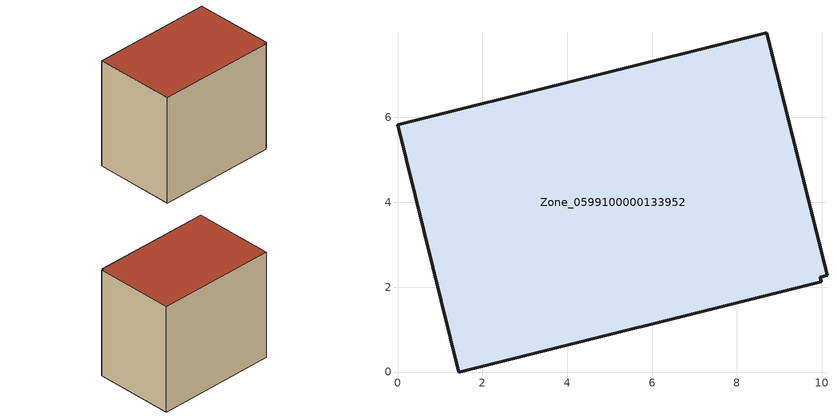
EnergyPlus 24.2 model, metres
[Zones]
Zone_0599100000133952
 floor ground (C_G): 10.12,2.28 9.97,2.23 9.99,2.13 1.44,0 0,5.83 8.7,7.99 z0
 wall outside (C_F): 10.12,2.28 8.7,7.99 0,5.83 1.44,0 9.99,2.13 9.97,2.23 10.12,2.28 z0:8.1
 roof outside (C_R): 9.97,2.23 10.12,2.28 8.7,7.99 0,5.83 1.44,0 9.99,2.13 z8.1
[BUILDING]
Pand.0599100000133952: North Axis=0; Terrain=City; Loads Convergence Tolerance Value=0.04; Temperature Convergence Tolerance Value=0.4; Solar Distribution=FullExterior; Maximum Number of Warmup Days=25; Minimum Number of Warmup Days=1
[Site:Location]
Rotterdam.The.Hague.AP_ZH_NLD Design_Conditions: Latitude=51.96; Longitude=4.45; Time Zone=1; Elevation=-4.5
[SITE:GROUNDTEMPERATURE:BUILDINGSURFACE]
18, 18, 18, 18, 18, 18, 18, 18, 18, 18, 18, 18
[MATERIAL] Thermal Absorptance=0.9; Solar Absorptance=0.7; Visible Absorptance=0.7
Name | Roughness | Thickness | Conductivity | Density | Specific Heat
G.TI.1965-1974 | MediumSmooth | 0.15 | 0.882353 | 540 | 1210
F.TI.1965-1974 | Rough | 0.3 | 0.697674 | 1920 | 840
R.TI.1965-1974 | MediumRough | 0.2 | 0.232558 | 1500 | 1000
[CONSTRUCTION]
C_G: G.TI.1965-1974
C_F: F.TI.1965-1974
C_R: R.TI.1965-1974
[ZONE]
Zone_0599100000133952: Type=1; Multiplier=1; Ceiling Height=Autocalculate; Volume=Autocalculate; Floor Area=autocalculate; Part of Total Floor Area=Yes
[ZONEINFILTRATION:DESIGNFLOWRATE]
Infil_Zone_0599100000133952: Zone or ZoneList or Space or SpaceList=Zone_0599100000133952; Schedule=AlwaysOn; Design Flow Rate Calculation Method=Flow/Area; Flow Rate per Floor Area=0.003; Constant Term Coefficient=1; Temperature Term Coefficient=0; Velocity Term Coefficient=0; Velocity Squared Term Coefficient=0
[HVACTEMPLATE:ZONE:IDEALLOADSAIRSYSTEM]
Zone_0599100000133952: Maximum Heating Supply Air Temperature=50; Minimum Cooling Supply Air Temperature=13; Maximum Heating Supply Air Humidity Ratio=0.0156; Minimum Cooling Supply Air Humidity Ratio=0.0077; Heating Limit=NoLimit; Cooling Limit=NoLimit; Dehumidification Control Type=ConstantSensibleHeatRatio; Cooling Sensible Heat Ratio=0.7; Dehumidification Setpoint=60; Humidification Control Type=None; Humidification Setpoint=30; Outdoor Air Method=None; Outdoor Air Flow Rate per Person=0.00944; Outdoor Air Flow Rate per Zone Floor Area=0; Outdoor Air Flow Rate per Zone=0; Demand Controlled Ventilation Type=None; Outdoor Air Economizer Type=NoEconomizer; Heat Recovery Type=None; Sensible Heat Recovery Effectiveness=0.7; Latent Heat Recovery Effectiveness=0.65
[ZONECONTROL:THERMOSTAT]
ThermostatControl_Zone_0599100000133952: Zone or ZoneList=Zone_0599100000133952; Control Type Schedule=DualSetpointControlType; Control 1=Thermostat_Zone_0599100000133952; Temperature Difference Between Cutout And Setpoint=0
[THERMOSTATSETPOINT:DUALSETPOINT]
Thermostat_Zone_0599100000133952: Heating Setpoint Temperature Schedule=HeatingSetpoint_Zone_0599100000133952; Cooling Setpoint Temperature Schedule=CoolingSetpoint_Zone_0599100000133952
[SCHEDULE:COMPACT]
HeatingSetpoint_Zone_0599100000133952: Through: 12/31, For: AllDays, Until: 24:00, 21
CoolingSetpoint_Zone_0599100000133952: Through: 12/31, For: AllDays, Until: 24:00, 24
DualSetpointControlType: Through: 12/31, For: AllDays, Until: 24:00, 4
AlwaysOn: Through: 12/31, For: AllDays, Until: 24:00, 1
